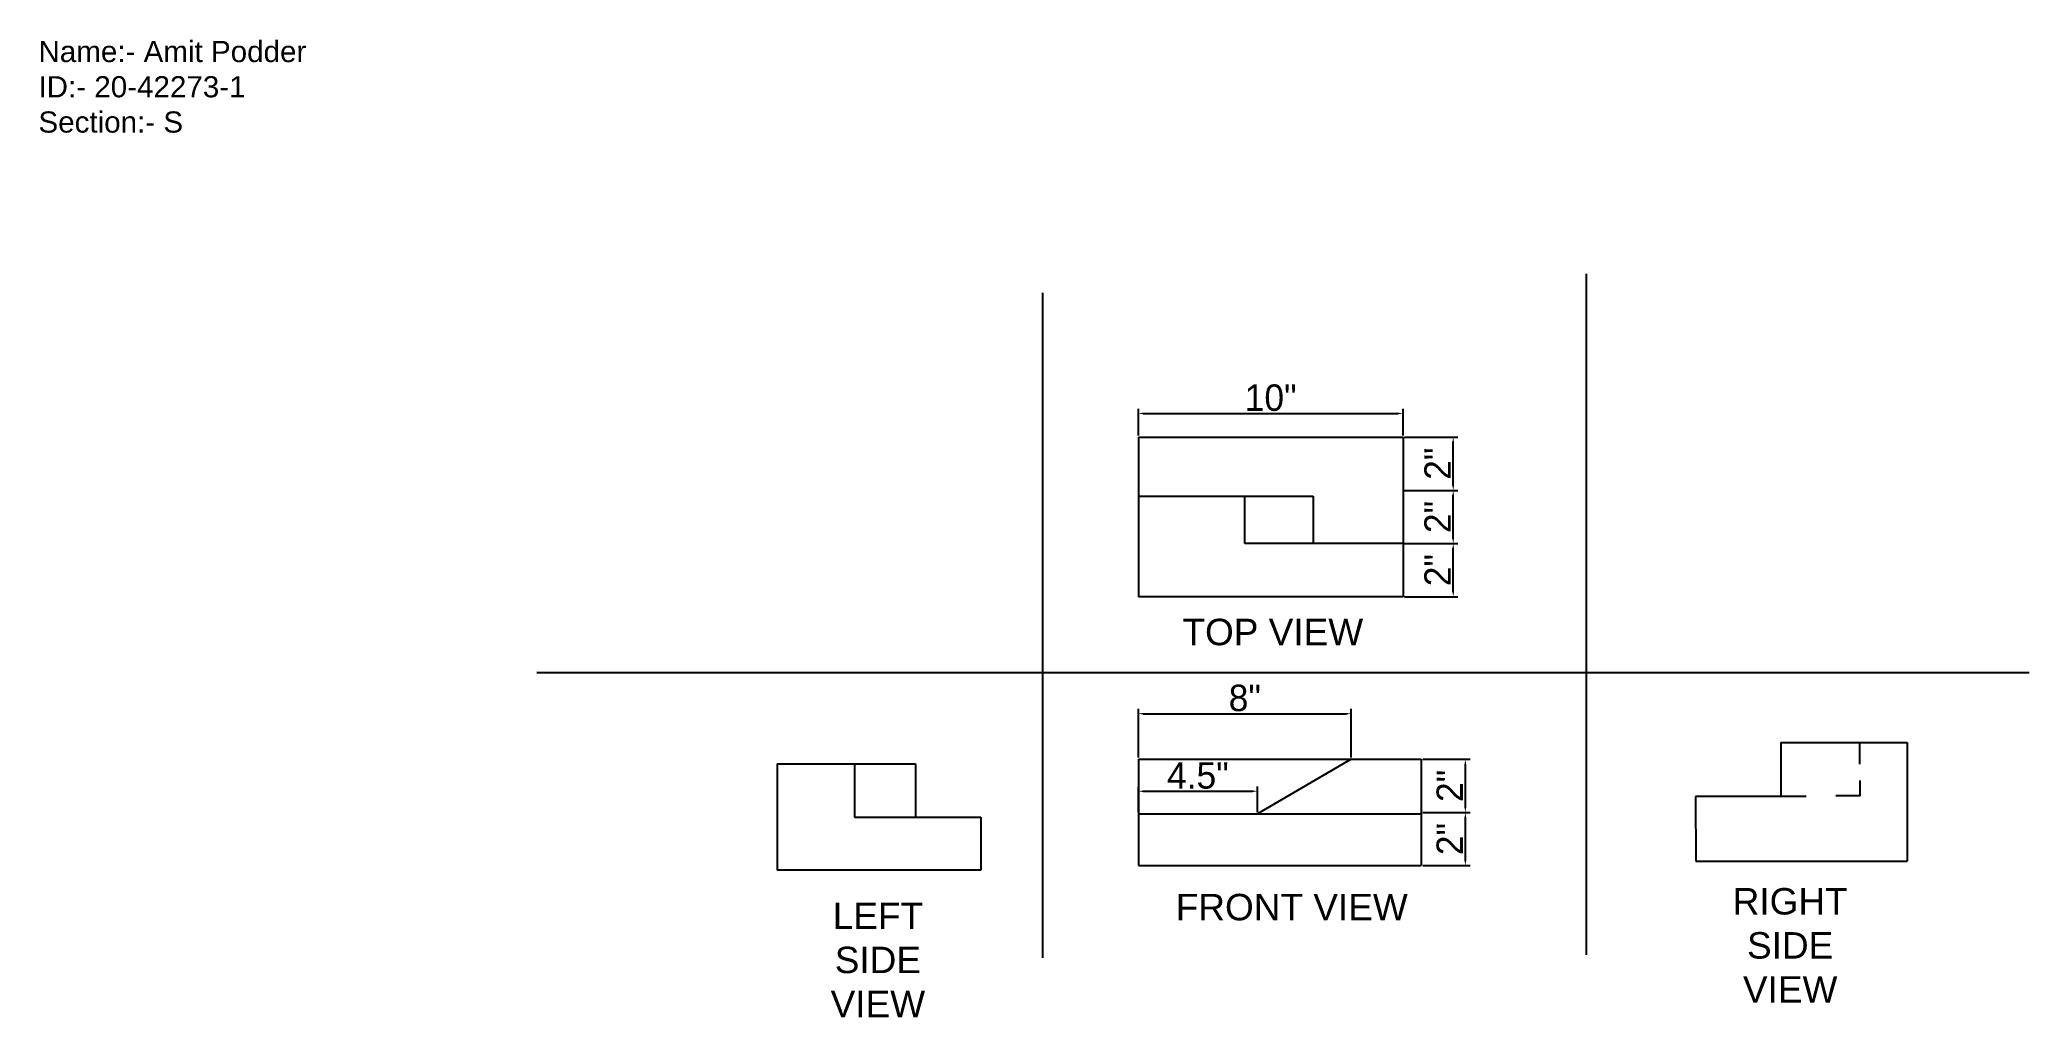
# Model space of a CAD drawing. Header units: inches. Extents: x -2.4 to 72.8, y 7.2 to 44.2.
import ezdxf

# ---------------------------------------------------------------- set-up
doc = ezdxf.new("R2010")
doc.units = ezdxf.units.IN
doc.header["$MEASUREMENT"] = 0
doc.dimstyles.get("Standard").update_dxf_attribs({"dimtxt": 1, "dimasz": 0.18, "dimexe": 0.18, "dimexo": 0.0625, "dimgap": 0.09, "dimtad": 3, "dimdec": 1, "dimzin": 11, "dimdsep": 46, "dimlunit": 3, "dimtxsty": 'Standard', "dimcen": 0.09, "dimclrd": 3, "dimclre": 3, "dimadec": 0, "dimazin": 0, "dimtfac": 1, "dimtdec": 1, "dimtofl": 0, "dimtmove": 0, "dimatfit": 3, "dimfxl": 1, "dimtolj": 1, "dimtzin": 0, "dimarcsym": 0})

# ---------------------------------------------------------------- blocks, each defined once
blk = doc.blocks.new('*D1')
at = {"color": 3, "lineweight": -2}
for p, q in [((39.114, 29.213), (39.114, 30.223)), ((49.115, 29.213), (49.115, 30.223)), ((39.294, 30.043), (48.935, 30.043))]:
    blk.add_line(p, q, dxfattribs=at)
at = {"color": 3}
for points in [[(39.294, 30.073), (39.294, 30.013), (39.114, 30.043)], [(48.935, 30.073), (48.935, 30.013), (49.115, 30.043)]]:
    blk.add_solid(points, dxfattribs=at)
at = {"layer": 'Defpoints', "color": 0}
for p in [(49.115, 30.043), (39.114, 29.151), (49.115, 29.151)]:
    blk.add_point(p, dxfattribs=at)
at = {"color": 0, "insert": (44.114, 30.633), "char_height": 1, "attachment_point": 5}
blk.add_mtext('\\A1;10"', dxfattribs=at)
blk = doc.blocks.new('*D2')
at = {"color": 3, "lineweight": -2}
for p, q in [((39.113, 17.029), (39.113, 18.87)), ((47.16, 17.029), (47.16, 18.87)), ((39.293, 18.69), (46.98, 18.69))]:
    blk.add_line(p, q, dxfattribs=at)
at = {"color": 3}
for points in [[(39.293, 18.72), (39.293, 18.66), (39.113, 18.69)], [(46.98, 18.72), (46.98, 18.66), (47.16, 18.69)]]:
    blk.add_solid(points, dxfattribs=at)
at = {"layer": 'Defpoints', "color": 0}
for p in [(47.16, 18.69), (39.113, 16.966), (47.16, 16.966)]:
    blk.add_point(p, dxfattribs=at)
at = {"color": 0, "insert": (43.137, 19.28), "char_height": 1, "attachment_point": 5}
blk.add_mtext('\\A1;8"', dxfattribs=at)
blk = doc.blocks.new('*D3')
at = {"color": 3, "lineweight": -2}
for p, q in [((49.177, 29.151), (51.191, 29.151)), ((51.011, 27.313), (51.011, 28.971)), ((49.177, 27.133), (51.191, 27.133))]:
    blk.add_line(p, q, dxfattribs=at)
at = {"color": 3}
for points in [[(50.981, 28.971), (51.041, 28.971), (51.011, 29.151)], [(50.981, 27.313), (51.041, 27.313), (51.011, 27.133)]]:
    blk.add_solid(points, dxfattribs=at)
at = {"layer": 'Defpoints', "color": 0}
for p in [(49.115, 29.151), (51.011, 29.151), (49.115, 27.133)]:
    blk.add_point(p, dxfattribs=at)
at = {"color": 0, "insert": (50.421, 28.142), "char_height": 1, "attachment_point": 5, "rotation": 90}
blk.add_mtext('\\A1;2"', dxfattribs=at)
blk = doc.blocks.new('*D4')
at = {"color": 3, "lineweight": -2}
for p, q in [((39.113, 14.961), (39.113, 15.94)), ((43.613, 14.961), (43.613, 15.94)), ((39.293, 15.76), (43.433, 15.76))]:
    blk.add_line(p, q, dxfattribs=at)
at = {"color": 3}
for points in [[(39.293, 15.79), (39.293, 15.73), (39.113, 15.76)], [(43.433, 15.79), (43.433, 15.73), (43.613, 15.76)]]:
    blk.add_solid(points, dxfattribs=at)
at = {"layer": 'Defpoints', "color": 0}
for p in [(43.613, 15.76), (39.113, 14.899), (43.613, 14.899)]:
    blk.add_point(p, dxfattribs=at)
at = {"color": 0, "insert": (41.363, 16.35), "char_height": 1, "attachment_point": 5}
blk.add_mtext('\\A1;4.5"', dxfattribs=at)
blk = doc.blocks.new('*D5')
at = {"color": 3, "lineweight": -2}
for p, q in [((49.177, 27.133), (51.191, 27.133)), ((51.011, 25.303), (51.011, 26.953)), ((49.177, 25.123), (51.191, 25.123))]:
    blk.add_line(p, q, dxfattribs=at)
at = {"color": 3}
for points in [[(50.981, 26.953), (51.041, 26.953), (51.011, 27.133)], [(50.981, 25.303), (51.041, 25.303), (51.011, 25.123)]]:
    blk.add_solid(points, dxfattribs=at)
at = {"layer": 'Defpoints', "color": 0}
for p in [(49.115, 27.133), (51.011, 27.133), (49.115, 25.123)]:
    blk.add_point(p, dxfattribs=at)
at = {"color": 0, "insert": (50.421, 26.128), "char_height": 1, "attachment_point": 5, "rotation": 90}
blk.add_mtext('\\A1;2"', dxfattribs=at)
blk = doc.blocks.new('*D6')
at = {"color": 3, "lineweight": -2}
for p, q in [((49.177, 25.123), (51.191, 25.123)), ((51.011, 23.293), (51.011, 24.943)), ((49.177, 23.113), (51.191, 23.113))]:
    blk.add_line(p, q, dxfattribs=at)
at = {"color": 3}
for points in [[(50.981, 24.943), (51.041, 24.943), (51.011, 25.123)], [(50.981, 23.293), (51.041, 23.293), (51.011, 23.113)]]:
    blk.add_solid(points, dxfattribs=at)
at = {"layer": 'Defpoints', "color": 0}
for p in [(49.115, 25.123), (51.011, 25.123), (49.115, 23.113)]:
    blk.add_point(p, dxfattribs=at)
at = {"color": 0, "insert": (50.421, 24.118), "char_height": 1, "attachment_point": 5, "rotation": 90}
blk.add_mtext('\\A1;2"', dxfattribs=at)
blk = doc.blocks.new('*D7')
at = {"color": 3, "lineweight": -2}
for p, q in [((49.867, 16.966), (51.651, 16.966)), ((51.471, 15.136), (51.471, 16.786)), ((49.867, 14.956), (51.651, 14.956))]:
    blk.add_line(p, q, dxfattribs=at)
at = {"color": 3}
for points in [[(51.441, 16.786), (51.501, 16.786), (51.471, 16.966)], [(51.441, 15.136), (51.501, 15.136), (51.471, 14.956)]]:
    blk.add_solid(points, dxfattribs=at)
at = {"layer": 'Defpoints', "color": 0}
for p in [(49.804, 16.966), (51.471, 16.966), (49.804, 14.956)]:
    blk.add_point(p, dxfattribs=at)
at = {"color": 0, "insert": (50.881, 15.961), "char_height": 1, "attachment_point": 5, "rotation": 90}
blk.add_mtext('\\A1;2"', dxfattribs=at)
blk = doc.blocks.new('*D8')
at = {"color": 3, "lineweight": -2}
for p, q in [((49.867, 14.956), (51.651, 14.956)), ((51.471, 13.126), (51.471, 14.776)), ((49.867, 12.946), (51.651, 12.946))]:
    blk.add_line(p, q, dxfattribs=at)
at = {"color": 3}
for points in [[(51.441, 14.776), (51.501, 14.776), (51.471, 14.956)], [(51.441, 13.126), (51.501, 13.126), (51.471, 12.946)]]:
    blk.add_solid(points, dxfattribs=at)
at = {"layer": 'Defpoints', "color": 0}
for p in [(49.804, 14.956), (51.471, 14.956), (49.804, 12.946)]:
    blk.add_point(p, dxfattribs=at)
at = {"color": 0, "insert": (50.881, 13.951), "char_height": 1, "attachment_point": 5, "rotation": 90}
blk.add_mtext('\\A1;2"', dxfattribs=at)

msp = doc.modelspace()

# ---------------------------------------------------------------- linework, layer by layer
for p, q in [((35.494, 34.607), (35.494, 9.457)), ((56.035, 35.323), (56.035, 9.567)), ((39.114, 29.151), (49.115, 29.151)), ((39.114, 29.151), (39.114, 23.113)), ((49.115, 29.151), (49.115, 29.151)), ((49.115, 29.151), (49.115, 29.151)), ((49.115, 29.151), (49.115, 29.151)), ((49.115, 29.151), (49.115, 27.133)), ((49.115, 27.133), (49.115, 25.123)), ((39.114, 26.911), (40.781, 26.911)), ((40.781, 26.911), (45.724, 26.911)), ((43.137, 26.911), (43.137, 26.911)), ((43.137, 26.911), (43.137, 26.911)), ((43.137, 26.911), (43.137, 26.911)), ((43.137, 26.911), (43.137, 26.911)), ((43.137, 25.123), (43.137, 26.911)), ((45.724, 26.911), (45.724, 26.911)), ((45.724, 26.911), (45.724, 25.123)), ((49.115, 25.123), (43.137, 25.123)), ((49.115, 25.123), (49.115, 23.113)), ((49.115, 23.113), (39.113, 23.113)), ((16.385, 20.243), (72.778, 20.243)), ((72.778, 20.243), (72.778, 20.243)), ((72.778, 20.243), (72.778, 20.243)), ((63.397, 17.599), (68.167, 17.599)), ((63.397, 17.599), (63.397, 15.588)), ((65.782, 17.599), (65.782, 17.599)), ((65.782, 17.599), (65.782, 17.599)), ((65.782, 17.599), (65.782, 17.599)), ((65.782, 17.599), (65.782, 17.599)), ((65.782, 17.599), (65.782, 17.599)), ((66.365, 17.599), (66.365, 17.599)), ((66.365, 17.599), (66.365, 17.599)), ((66.365, 17.599), (66.365, 17.599)), ((66.365, 17.599), (66.365, 16.787)), ((68.167, 17.599), (68.167, 17.599)), ((68.167, 17.599), (68.167, 13.117)), ((25.46, 16.794), (25.46, 12.772)), ((25.46, 16.794), (28.392, 16.794)), ((28.392, 16.794), (28.392, 14.783)), ((28.392, 16.794), (30.691, 16.794)), ((30.691, 16.794), (30.691, 14.783)), ((39.113, 16.966), (47.16, 16.966)), ((39.113, 16.966), (39.113, 12.946)), ((47.16, 16.966), (43.613, 14.899)), ((47.16, 16.966), (47.735, 16.966)), ((47.735, 16.966), (47.735, 16.966)), ((47.735, 16.966), (47.735, 16.966)), ((47.735, 16.966), (49.804, 16.966)), ((49.804, 16.966), (49.804, 14.956)), ((66.386, 15.588), (66.386, 16.167)), ((64.351, 15.565), (60.165, 15.565)), ((60.165, 15.565), (60.178, 13.117)), ((66.386, 15.588), (65.466, 15.588)), ((66.386, 15.588), (66.386, 15.588)), ((66.386, 15.588), (66.386, 15.588)), ((66.386, 15.588), (66.386, 15.588)), ((66.386, 15.588), (66.386, 15.588)), ((28.392, 14.783), (33.163, 14.783)), ((33.163, 14.783), (33.163, 12.772)), ((39.113, 14.899), (43.613, 14.899)), ((43.613, 14.899), (49.804, 14.899)), ((49.804, 14.956), (49.804, 12.946)), ((39.113, 12.946), (49.804, 12.946)), ((60.178, 13.117), (68.167, 13.117)), ((33.163, 12.772), (25.46, 12.772))]:
    msp.add_line(p, q)

# ---------------------------------------------------------------- texts
for s, insert, char_height, width, attachment_point in [('{\\fArial|b0|i0|c0|p34;Name:- Amit Podder\\PID:- 20-42273-1\\PSection:- S}', (-2.45, 44.128), 0.8, 20.98194, 1), ('{\\fArial|b0|i0|c0|p34;TOP VIEW}', (44.195, 22.28), 1, 8.92146, 2), ('{\\fArial|b0|i0|c0|p34;RIGHT SIDE VIEW}', (63.745, 12.098), 1, 6.05778, 2), ('{\\fArial|b0|i0|c0|p34;LEFT SIDE VIEW}', (29.271, 11.548), 1, 6.93891, 2), ('{\\fArial|b0|i0|c0|p34;FRONT VIEW}', (44.911, 11.878), 1, 8.70117, 2)]:
    msp.add_mtext(s, dxfattribs=dict(insert=insert, char_height=char_height, width=width, attachment_point=attachment_point))

# ---------------------------------------------------------------- dimensions: what is measured, and where the dimension line sits
for base, p1, p2, picture, middle in [((49.115, 30.043), (39.114, 29.151), (49.115, 29.151), '*D1', (44.114, 30.633)), ((47.16, 18.69), (39.113, 16.966), (47.16, 16.966), '*D2', (43.137, 19.28)), ((43.613, 15.76), (39.113, 14.899), (43.613, 14.899), '*D4', (41.363, 16.35))]:
    dim = msp.add_linear_dim(base=base, p1=p1, p2=p2, dimstyle='Standard')
    dim.commit()
    dim.dimension.update_dxf_attribs({"geometry": picture, "text_midpoint": middle})
for base, p1, p2, picture, middle in [((51.011, 29.151), (49.115, 27.133), (49.115, 29.151), '*D3', (50.421, 28.142)), ((51.011, 27.133), (49.115, 25.123), (49.115, 27.133), '*D5', (50.421, 26.128)), ((51.011, 25.123), (49.115, 23.113), (49.115, 25.123), '*D6', (50.421, 24.118)), ((51.471, 16.966), (49.804, 14.956), (49.804, 16.966), '*D7', (50.881, 15.961)), ((51.471, 14.956), (49.804, 12.946), (49.804, 14.956), '*D8', (50.881, 13.951))]:
    dim = msp.add_linear_dim(base=base, p1=p1, p2=p2, angle=270, dimstyle='Standard')
    dim.commit()
    dim.dimension.update_dxf_attribs({"geometry": picture, "text_midpoint": middle})

doc.saveas('drawing.dxf')
